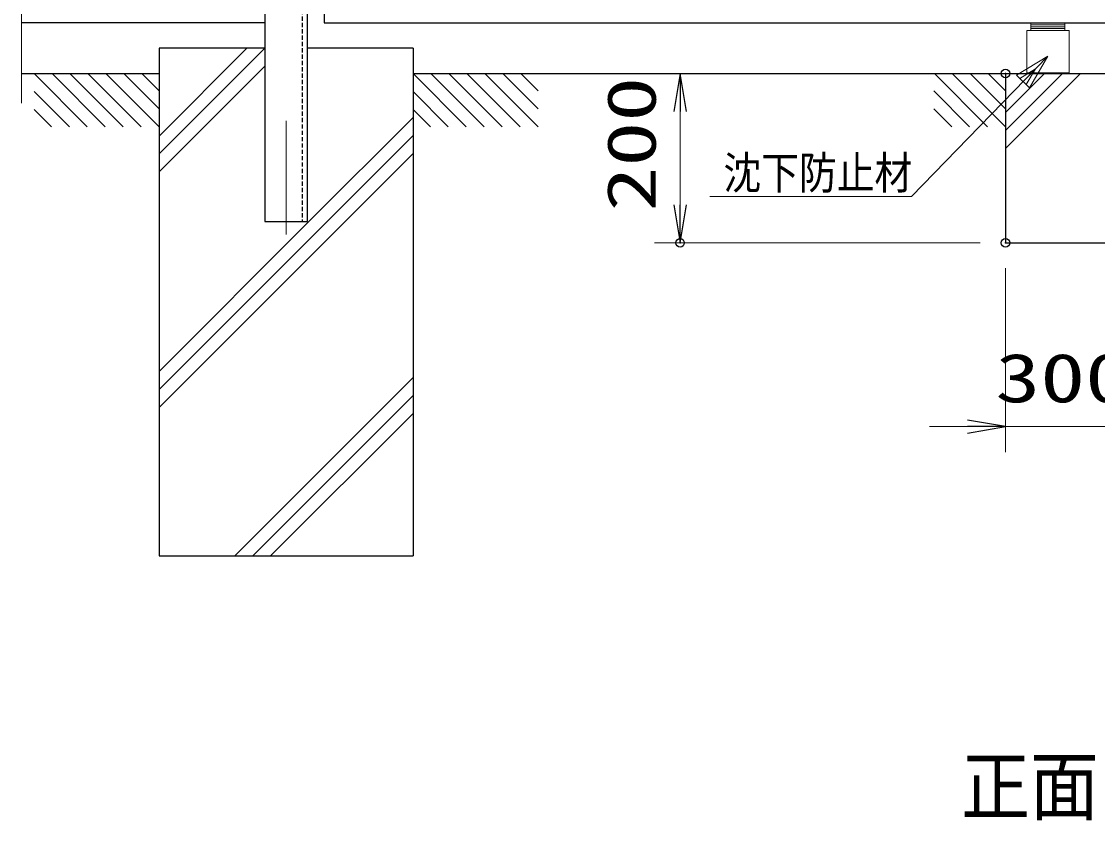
# Model space of a CAD drawing. Units: millimetres, scale not verified. Extents: x -5250 to 5250, y -3712 to 3712.
# Drawn here: x -1292 to -21, y -409 to 535 of the extents above; entities that cross this region are included whole.
import ezdxf
from ezdxf.enums import TextEntityAlignment as Align

# ---------------------------------------------------------------- set-up
doc = ezdxf.new("R2010")
doc.units = ezdxf.units.MM
doc.header["$LTSCALE"] = 20
doc.header["$PDMODE"] = 32
doc.header["$PDSIZE"] = 10
doc.linetypes.add('USER2', pattern=[0.375, 0.25, -0.125])
doc.linetypes.add('USER3', pattern=[50.8, 31.75, -6.35, 6.35, -6.35])
for name, color, linetype, lineweight in [('0-2_D-STR-TXT', 7, 'Continuous', 13), ('0-3_D-BGD', 7, 'Continuous', 25), ('0-4_D-BMK', 2, 'Continuous', 13), ('0-5_D-STR1', 1, 'Continuous', 25), ('0-6_D-STR-DIM', 7, 'Continuous', 13), ('0-7_0', 7, 'Continuous', 25), ('0-9_D-STR3', 3, 'Continuous', 13), ('0-A_D-STR4', 7, 'Continuous', 25)]:
    doc.layers.add(name, color=color, linetype=linetype, lineweight=lineweight)
doc.layers.add('0-8_Defpoints', color=7, linetype='Continuous')
doc.styles.add('ＭＳ ゴシック', font='')
doc.styles.get('ＭＳ ゴシック').set_extended_font_data('MS Gothic')

# ---------------------------------------------------------------- blocks, each defined once
blk = doc.blocks.new('DARROWS')
at = {"layer": '0-7_0'}
blk.add_line((0, 0), (-19.982, 0), dxfattribs=at)
blk.add_lwpolyline([(-20, -3.333), (0, 0), (-20, 3.333)], dxfattribs=at)

msp = doc.modelspace()

# ---------------------------------------------------------------- linework, layer by layer
at = {"layer": '0-2_D-STR-TXT'}
for p, q in [((-79.46, 494.12), (-240.39, 328.03)), ((-116.3, 471.38), (-79.46, 494.12)), ((-79.46, 494.12), (-101.26, 456.72)), ((-101.26, 456.72), (-116.3, 471.38)), ((-112.54, 467.71), (-94.12, 479.08)), ((-94.12, 479.08), (-105.02, 460.38)), ((-240.39, 328.03), (-478.63, 328.03))]:
    msp.add_line(p, q, dxfattribs=at)
at = {"layer": '0-3_D-BGD'}
for p, q in [((-1291.97, 473.47), (-1129.41, 473.47)), ((-1277.13, 473.47), (-1214.26, 410.6)), ((-1255.92, 473.47), (-1193.05, 410.6)), ((-1234.71, 473.47), (-1171.84, 410.6)), ((-1213.5, 473.47), (-1150.62, 410.6)), ((-1192.28, 473.47), (-1129.41, 410.6)), ((-1171.07, 473.47), (-1129.41, 431.81)), ((-1149.85, 473.47), (-1129.41, 453.03)), ((-829.41, 473.47), (-766.54, 410.6)), ((-829.41, 473.47), (870.59, 473.47)), ((-808.2, 473.47), (-745.33, 410.6)), ((-786.98, 473.47), (-724.11, 410.6)), ((-765.77, 473.47), (-702.9, 410.6)), ((-744.56, 473.47), (-681.69, 410.6)), ((-723.34, 473.47), (-681.69, 431.81)), ((-702.13, 473.47), (-681.69, 453.03)), ((-213.49, 473.47), (-150.62, 410.6)), ((-192.28, 473.47), (-129.41, 410.6)), ((-171.06, 473.47), (-129.41, 431.81)), ((-149.85, 473.47), (-129.41, 453.02)), ((-1277.13, 452.26), (-1235.48, 410.6)), ((-829.41, 452.26), (-787.75, 410.6)), ((-214.26, 453.02), (-171.83, 410.6)), ((-1277.13, 431.05), (-1256.69, 410.6)), ((-829.41, 431.05), (-808.96, 410.6)), ((-214.26, 431.81), (-193.05, 410.6))]:
    msp.add_line(p, q, dxfattribs=at)
at = {"layer": '0-4_D-BMK', "linetype": 'USER3'}
msp.add_line((-979.41, 1433.47), (-979.41, 283.47), dxfattribs=at)
at = {"layer": '0-4_D-BMK'}
msp.add_line((-1291.97, 578.47), (-1291.97, 438.47), dxfattribs=at)
at = {"layer": '0-5_D-STR1', "linetype": 'USER2'}
msp.add_line((-960.41, 1418.47), (-960.41, 298.47), dxfattribs=at)
at = {"layer": '0-5_D-STR1'}
for p, q in [((-954.41, 1418.47), (-954.41, 298.47)), ((-934.41, 1403.47), (-934.41, 533.47)), ((-1004.41, 578.47), (-1004.41, 298.47)), ((-1004.41, 533.47), (-1291.97, 533.47)), ((-934.41, 533.47), (15.59, 533.47)), ((-1004.41, 298.47), (-954.41, 298.47))]:
    msp.add_line(p, q, dxfattribs=at)
at = {"layer": '0-6_D-STR-DIM'}
for p, q in [((-159.41, 473.47), (-543.95, 473.47)), ((-513.95, 428.47), (-513.95, 318.47)), ((-159.41, 273.47), (-543.95, 273.47)), ((-129.41, 243.47), (-129.41, 26.23)), ((-174.41, 56.23), (-219.41, 56.23)), ((-129.41, 56.23), (170.59, 56.23))]:
    msp.add_line(p, q, dxfattribs=at)
at = {"layer": '0-8_Defpoints'}
for p in [(-129.41, 473.47), (-513.95, 273.47), (-129.41, 273.47), (-129.41, 273.47)]:
    msp.add_point(p, dxfattribs=at)
at = {"layer": '0-9_D-STR3'}
for p, q in [((-104.41, 524.27), (-104.41, 474.27)), ((-104.41, 524.27), (-54.41, 524.27)), ((-99.41, 533.47), (-99.41, 531.17)), ((-99.41, 533.47), (-59.41, 533.47)), ((-99.41, 531.17), (-99.41, 528.87)), ((-99.41, 531.17), (-59.41, 531.17)), ((-99.41, 531.17), (-59.41, 531.17)), ((-99.41, 528.87), (-99.41, 526.57)), ((-99.41, 528.87), (-59.41, 528.87)), ((-99.41, 528.87), (-59.41, 528.87)), ((-99.41, 526.57), (-99.41, 524.27)), ((-99.41, 526.57), (-59.41, 526.57)), ((-99.41, 526.57), (-59.41, 526.57)), ((-99.41, 524.27), (-59.41, 524.27)), ((-94.71, 524.27), (-84.11, 524.27)), ((-74.71, 524.27), (-64.11, 524.27)), ((-59.41, 533.47), (-59.41, 531.17)), ((-59.41, 531.17), (-59.41, 528.87)), ((-59.41, 528.87), (-59.41, 526.57)), ((-59.41, 526.57), (-59.41, 524.27)), ((-54.41, 524.27), (-54.41, 474.27)), ((-104.41, 474.27), (-54.41, 474.27))]:
    msp.add_line(p, q, dxfattribs=at)
at = {"layer": '0-A_D-STR4'}
for p, q in [((-1129.41, 503.47), (-1129.41, -96.53)), ((-1004.41, 503.47), (-1129.41, 503.47)), ((-1129.41, 399.68), (-1025.62, 503.47)), ((-1129.41, 378.47), (-1004.41, 503.47)), ((-829.41, 503.47), (-954.41, 503.47)), ((-829.41, 503.47), (-829.41, -96.53)), ((-1129.41, 357.26), (-1004.41, 482.26)), ((-129.41, 473.47), (-129.41, 273.47)), ((-129.41, 427.36), (-83.29, 473.47)), ((-129.41, 406.14), (-62.08, 473.47)), ((-129.41, 384.93), (-40.87, 473.47)), ((-952.38, 298.47), (-829.41, 421.44)), ((-1129.41, 100.23), (-829.41, 400.23)), ((-1129.41, 79.02), (-829.41, 379.02)), ((-1129.41, 121.44), (-952.38, 298.47)), ((-129.41, 273.47), (170.59, 273.47)), ((-1040.08, -96.53), (-829.41, 114.14)), ((-1018.87, -96.53), (-829.41, 92.93)), ((-997.66, -96.53), (-829.41, 71.72)), ((-1129.41, -96.53), (-829.41, -96.53))]:
    msp.add_line(p, q, dxfattribs=at)

# ---------------------------------------------------------------- block references
at = {"layer": '0-6_D-STR-DIM', "xscale": 2.25, "yscale": 2.25}
for p, rotation in [((-513.95, 473.47), 90), ((-513.95, 273.47), 270)]:
    msp.add_blockref('DARROWS', p, dxfattribs=dict(at, rotation=rotation))
msp.add_blockref('DARROWS', (-129.41, 56.23), dxfattribs=at)

# ---------------------------------------------------------------- texts
at = {"layer": '0-2_D-STR-TXT', "style": 'ＭＳ ゴシック'}
for s, height, width, p in [('沈下防止材', 38.48, 0.85, (-462.74, 325.42)), ('正面図', 66.28, 0.9, (-181.91, -421.77))]:
    msp.add_text(s, height=height, dxfattribs=dict(at, width=width)).set_placement(p, align=Align.BOTTOM_LEFT)
at = {"layer": '0-6_D-STR-DIM', "style": 'ＭＳ ゴシック', "width": 1.35}
msp.add_text('200', height=57.77, rotation=90, dxfattribs=at).set_placement((-525.35, 310.47), align=Align.BOTTOM_LEFT)
msp.add_text('300X300', height=57.77, dxfattribs=at).set_placement((-141.41, 67.63), align=Align.BOTTOM_LEFT)

doc.saveas('drawing.dxf')
